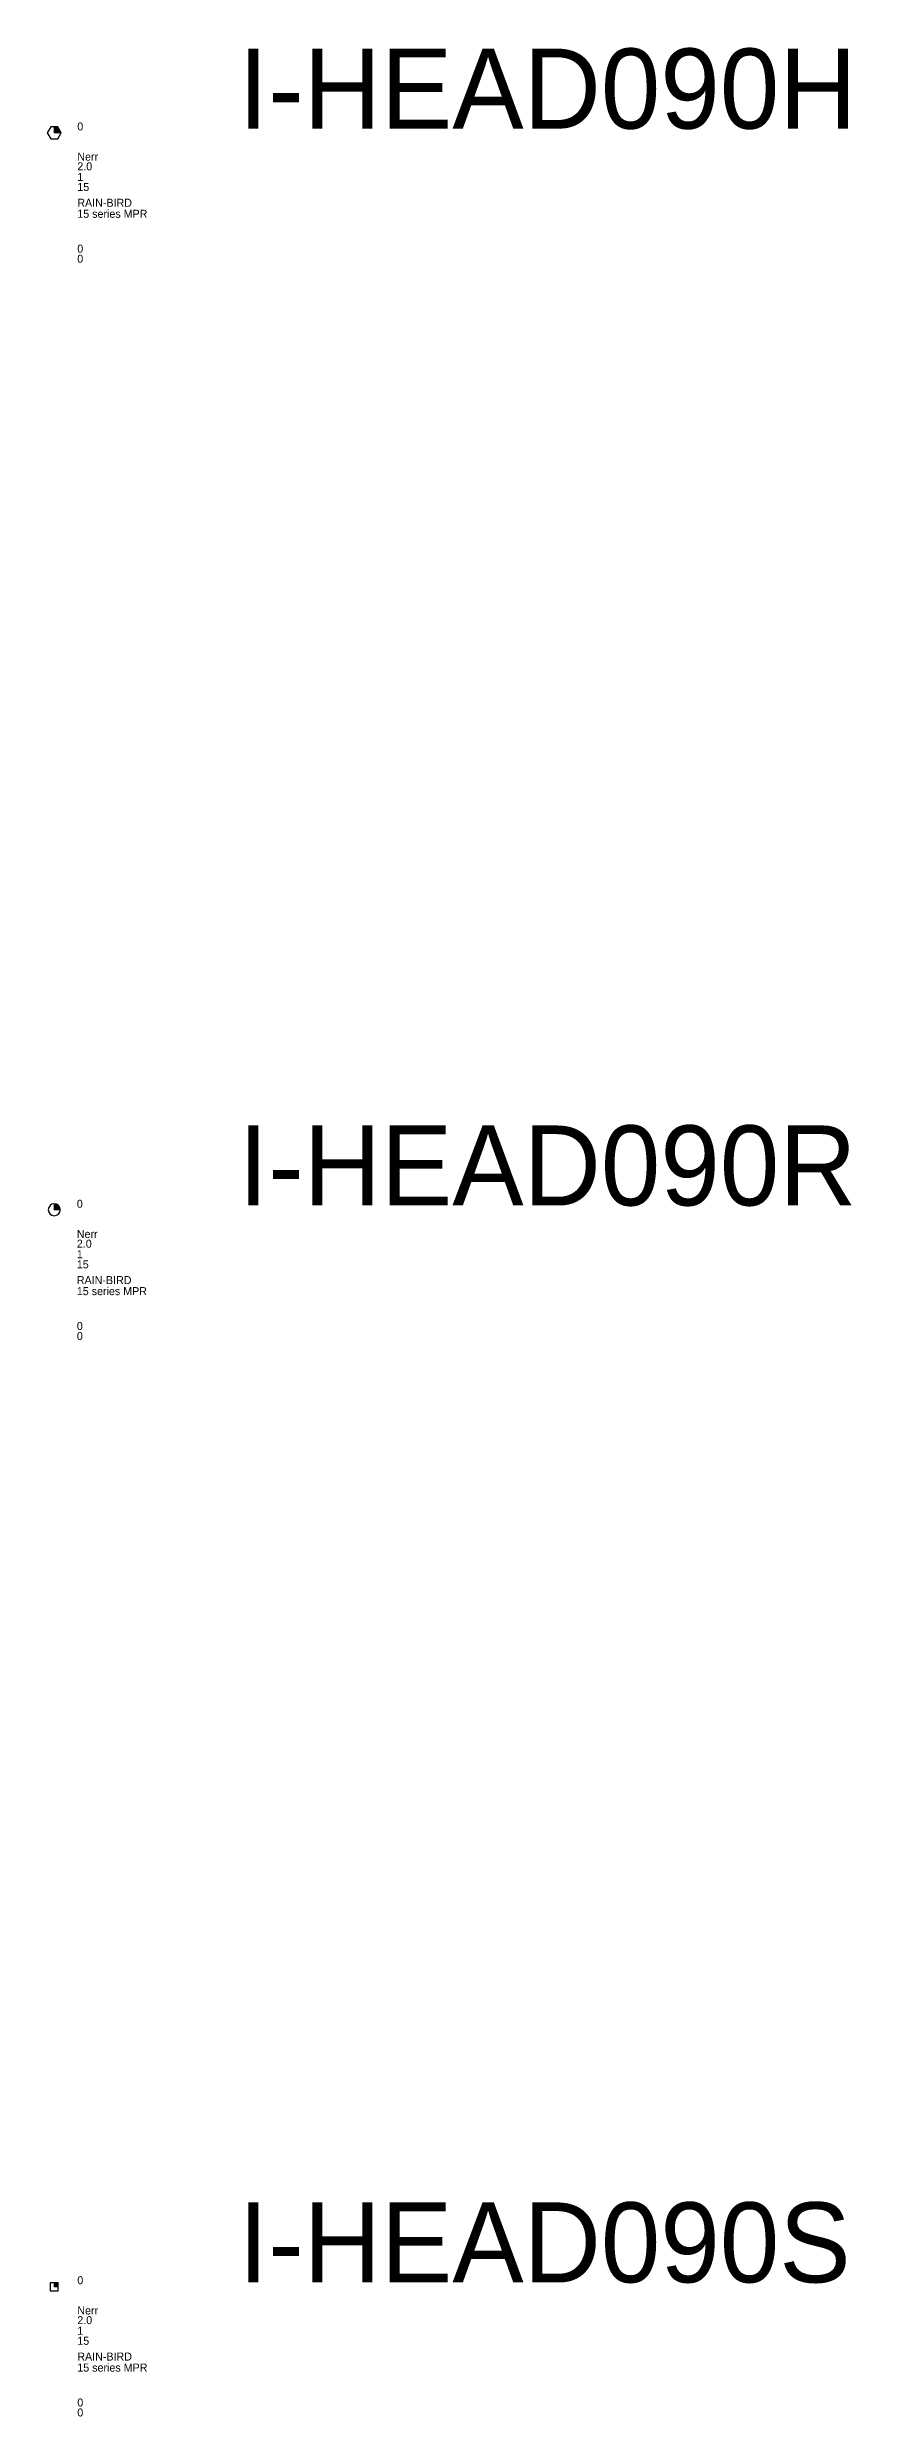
# Model space of a CAD drawing. Extents: x -141445 to -141321, y 26410 to 27069.
# Drawn here: x -141408.01 to -141397.95, y 26837.4 to 26867.02 of the extents above; entities that cross this region are included whole.
import ezdxf

# ---------------------------------------------------------------- set-up
doc = ezdxf.new("R2010")
doc.units = 0
doc.header["$MEASUREMENT"] = 0
doc.layers.get('0').update_dxf_attribs({"linetype": 'CONTINUOUS'})
for name, color, linetype in [('$I-ATT-TEXTDAT', 81, 'CONTINUOUS'), ('$I-ATT-TEXTVIS', 3, 'CONTINUOUS'), ('PEN00', 3, 'CONTINUOUS'), ('PEN000-S', 11, 'CONTINUOUS')]:
    doc.layers.add(name, color=color, linetype=linetype)

# ---------------------------------------------------------------- blocks, each defined once
blk = doc.blocks.new('*X28')
at = {"color": 0}
for p, q in [((10318.98, -15675.33), (10319.26, -15675.05)), ((10318.98, -15675.24), (10319.17, -15675.05)), ((10318.98, -15675.15), (10319.08, -15675.05)), ((10318.98, -15675.06), (10318.99, -15675.05)), ((10318.98, -15675.42), (10319.3, -15675.1)), ((10318.98, -15675.5), (10319.33, -15675.15)), ((10319.02, -15675.55), (10319.36, -15675.21)), ((10319.11, -15675.55), (10319.39, -15675.27)), ((10319.2, -15675.55), (10319.42, -15675.32)), ((10319.29, -15675.55), (10319.46, -15675.38)), ((10319.38, -15675.55), (10319.49, -15675.43)), ((10319.46, -15675.55), (10319.52, -15675.49)), ((10319.55, -15675.55), (10319.55, -15675.55))]:
    blk.add_line(p, q, dxfattribs=at)
blk = doc.blocks.new('I-HEAD090H')
at = {"layer": 'PEN00'}
for p, q in [((-0.043, 0.075), (-0.087, 0)), ((-0.087, 0), (-0.043, -0.075)), ((0, 0.075), (-0.043, 0.075)), ((0, 0.075), (0, 0)), ((0.043, 0.075), (0, 0.075)), ((0.087, 0), (0, 0)), ((0.087, 0), (0.043, 0.075)), ((0.043, -0.075), (0.087, 0)), ((-0.043, -0.075), (0.043, -0.075))]:
    blk.add_line(p, q, dxfattribs=at)
at = {"layer": 'PEN000-S', "xscale": 0.15, "yscale": 0.15, "zscale": 0.15}
blk.add_blockref('*X28', (-1547.847, 2351.332), dxfattribs=at)
at = {"layer": '$I-ATT-TEXTDAT'}
for tag, p in [('ID', (0.288, -0.347)), ('SIZE', (0.288, -0.6)), ('GPM', (0.288, -0.468)), ('RADIUS', (0.288, -0.726)), ('MAKE', (0.288, -0.923)), ('MODEL', (0.288, -1.061)), ('DAT1', (0.288, -1.497)), ('DAT2', (0.288, -1.622))]:
    blk.add_attdef(tag, p, '', height=0.1, dxfattribs=at)
at = {"layer": '$I-ATT-TEXTVIS'}
blk.add_attdef('SEQFLOW', (0.288, 0.031), '', height=0.1, dxfattribs=at)
blk = doc.blocks.new('*X13')
at = {"color": 0}
for p, q in [((10319.1, -15677.77), (10319.16, -15677.71)), ((10319.1, -15677.85), (10319.23, -15677.72)), ((10319.1, -15677.94), (10319.3, -15677.75)), ((10319.1, -15678.03), (10319.36, -15677.78)), ((10319.1, -15678.12), (10319.41, -15677.81)), ((10319.11, -15678.21), (10319.46, -15677.85)), ((10319.19, -15678.21), (10319.5, -15677.9)), ((10319.28, -15678.21), (10319.54, -15677.95)), ((10319.37, -15678.21), (10319.56, -15678.01)), ((10319.46, -15678.21), (10319.59, -15678.08)), ((10319.55, -15678.21), (10319.6, -15678.15))]:
    blk.add_line(p, q, dxfattribs=at)
blk = doc.blocks.new('I-HEAD090R')
at = {"layer": 'PEN00'}
for p in [(0, 0.075), (0.075, 0)]:
    blk.add_line(p, (0, 0), dxfattribs=at)
for start, end in [(90, 0), (0, 90)]:
    blk.add_arc((0, 0), 0.075, start, end, dxfattribs=at)
at = {"layer": 'PEN000-S', "xscale": 0.15, "yscale": 0.15, "zscale": 0.15}
blk.add_blockref('*X13', (-1547.866, 2351.731), dxfattribs=at)
at = {"layer": '$I-ATT-TEXTDAT'}
for tag, p in [('ID', (0.282, -0.353)), ('SIZE', (0.282, -0.605)), ('GPM', (0.282, -0.474)), ('RADIUS', (0.282, -0.732)), ('MAKE', (0.282, -0.929)), ('MODEL', (0.282, -1.067)), ('DAT1', (0.282, -1.503)), ('DAT2', (0.282, -1.628))]:
    blk.add_attdef(tag, p, '', height=0.1, dxfattribs=at)
at = {"layer": '$I-ATT-TEXTVIS'}
blk.add_attdef('SEQFLOW', (0.282, 0.025), '', height=0.1, dxfattribs=at)
blk = doc.blocks.new('*X42')
at = {"color": 0}
for p, q in [((10325.4, -15678.19), (10325.83, -15677.75)), ((10325.4, -15678.1), (10325.75, -15677.75)), ((10325.4, -15678.01), (10325.66, -15677.75)), ((10325.4, -15677.92), (10325.57, -15677.75)), ((10325.4, -15677.83), (10325.48, -15677.75)), ((10325.42, -15678.25), (10325.9, -15677.77)), ((10325.51, -15678.25), (10325.9, -15677.86)), ((10325.6, -15678.25), (10325.9, -15677.95)), ((10325.69, -15678.25), (10325.9, -15678.04)), ((10325.78, -15678.25), (10325.9, -15678.13)), ((10325.86, -15678.25), (10325.9, -15678.22))]:
    blk.add_line(p, q, dxfattribs=at)
blk = doc.blocks.new('I-HEAD090S')
at = {"layer": 'PEN00'}
for p, q in [((0, 0.05), (-0.05, 0.05)), ((-0.05, 0.05), (-0.05, -0.05)), ((0.05, 0.05), (0, 0.05)), ((0, 0.05), (0, 0)), ((0.05, 0), (0, 0)), ((0.05, 0), (0.05, 0.05)), ((-0.05, -0.05), (0.05, -0.05)), ((0.05, -0.05), (0.05, 0))]:
    blk.add_line(p, q, dxfattribs=at)
at = {"layer": 'PEN000-S', "xscale": 0.1, "yscale": 0.1, "zscale": 0.1}
blk.add_blockref('*X42', (-1032.54, 1567.825), dxfattribs=at)
at = {"layer": '$I-ATT-TEXTDAT'}
for tag, p in [('ID', (0.288, -0.347)), ('SIZE', (0.288, -0.6)), ('GPM', (0.288, -0.468)), ('RADIUS', (0.288, -0.726)), ('MAKE', (0.288, -0.923)), ('MODEL', (0.288, -1.061)), ('DAT1', (0.288, -1.497)), ('DAT2', (0.288, -1.622))]:
    blk.add_attdef(tag, p, '', height=0.1, dxfattribs=at)
at = {"layer": '$I-ATT-TEXTVIS'}
blk.add_attdef('SEQFLOW', (0.288, 0.031), '', height=0.1, dxfattribs=at)

msp = doc.modelspace()

# ---------------------------------------------------------------- block references
for name, p in [('I-HEAD090H', (-141407.921, 26865.947)), ('I-HEAD090R', (-141407.921, 26852.487)), ('I-HEAD090S', (-141407.921, 26839.026))]:
    msp.add_blockref(name, p).add_auto_attribs({'SEQFLOW': '0', 'ID': 'Nerr', 'GPM': '2.0', 'SIZE': '1', 'RADIUS': '15', 'MAKE': 'RAIN-BIRD', 'MODEL': '15 series MPR', 'DAT1': '0', 'DAT2': '0'})

# ---------------------------------------------------------------- texts
for s, p in [('I-HEAD090H', (-141405.619, 26866.001)), ('I-HEAD090R', (-141405.619, 26852.541)), ('I-HEAD090S', (-141405.619, 26839.08))]:
    msp.add_text(s, height=1).set_placement(p)

doc.saveas('drawing.dxf')
